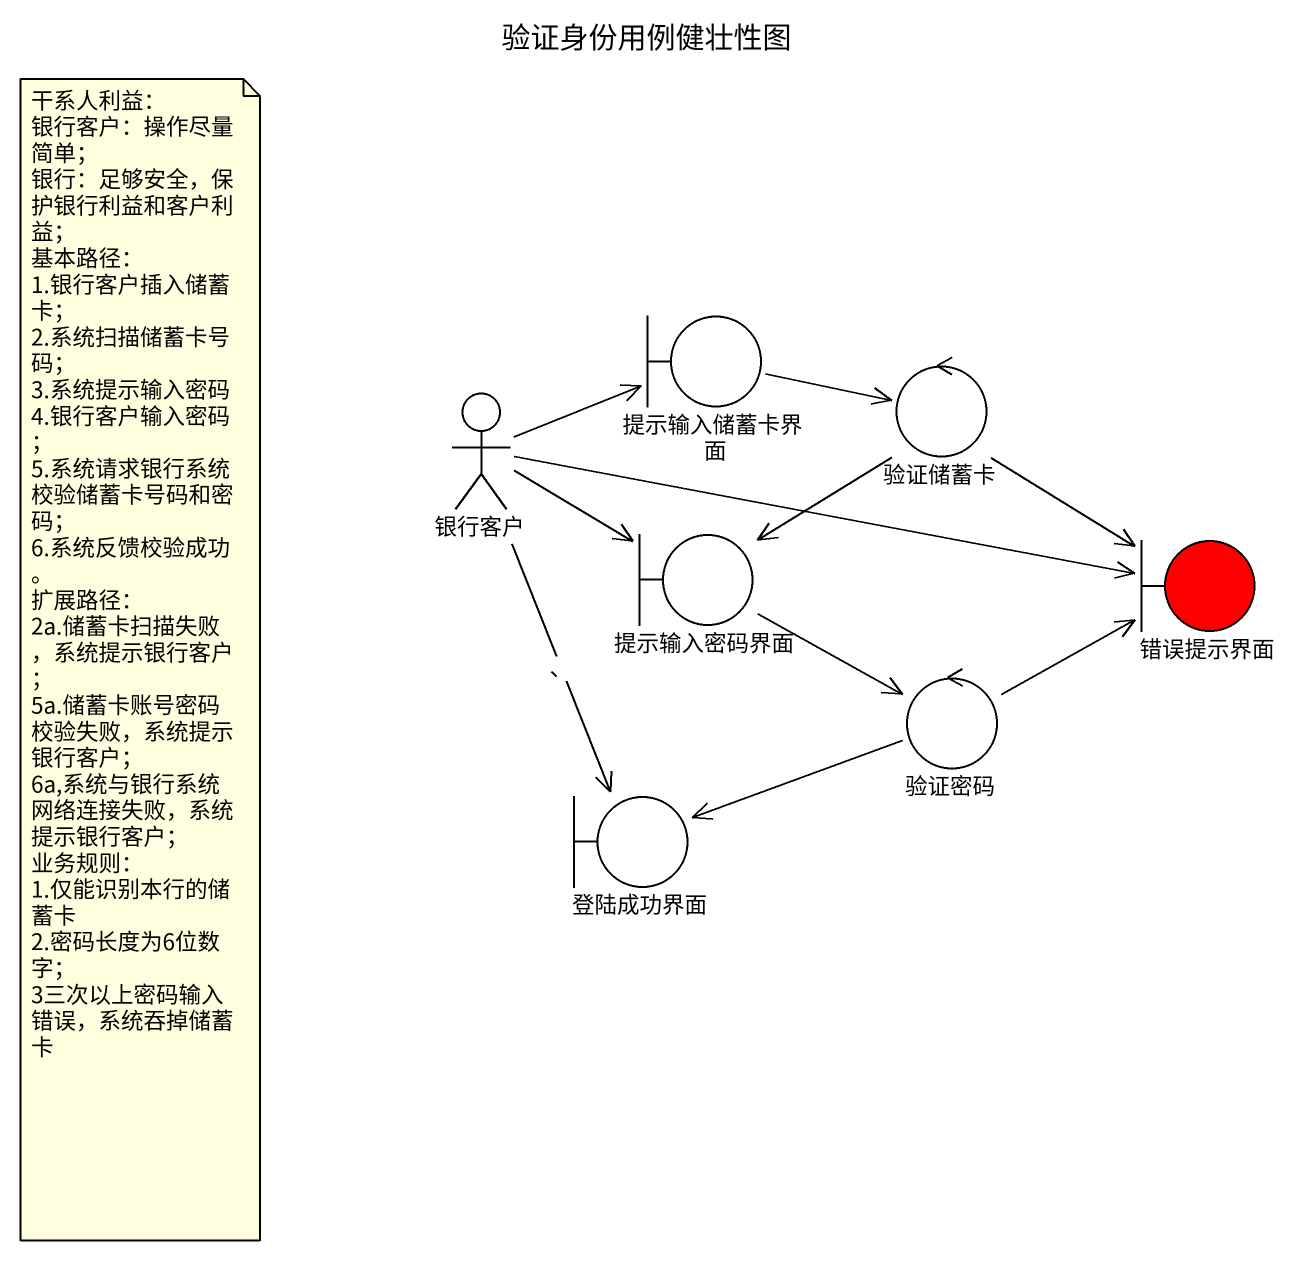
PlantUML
@startuml
title 验证身份用例健壮性图
boundary 提示输入储蓄卡界面
actor 银行客户
control 验证储蓄卡
boundary 提示输入密码界面
boundary 错误提示界面 #FF0000
control 验证密码
boundary 登陆成功界面
提示输入储蓄卡界面 -right-> 验证储蓄卡
银行客户 -right-> 提示输入储蓄卡界面
银行客户 -right-> 提示输入密码界面
银行客户 -right-> 错误提示界面
银行客户 --> 登陆成功界面 : 、
验证储蓄卡 --> 提示输入密码界面
验证储蓄卡 --> 错误提示界面
提示输入密码界面 -right-> 验证密码
验证密码 -right-> 错误提示界面
验证密码 -left-> 登陆成功界面
note as N1
  干系人利益：
  银行客户：操作尽量简单；
  银行：足够安全，保护银行利益和客户利益；
  基本路径：
  1.银行客户插入储蓄卡；
  2.系统扫描储蓄卡号码；
  3.系统提示输入密码
  4.银行客户输入密码；
  5.系统请求银行系统校验储蓄卡号码和密码；
  6.系统反馈校验成功。
  扩展路径：
  2a.储蓄卡扫描失败，系统提示银行客户；
  5a.储蓄卡账号密码校验失败，系统提示银行客户；
  6a,系统与银行系统网络连接失败，系统提示银行客户；
  业务规则：
  1.仅能识别本行的储蓄卡
  2.密码长度为6位数字；
  3三次以上密码输入错误，系统吞掉储蓄卡
end note
@enduml
